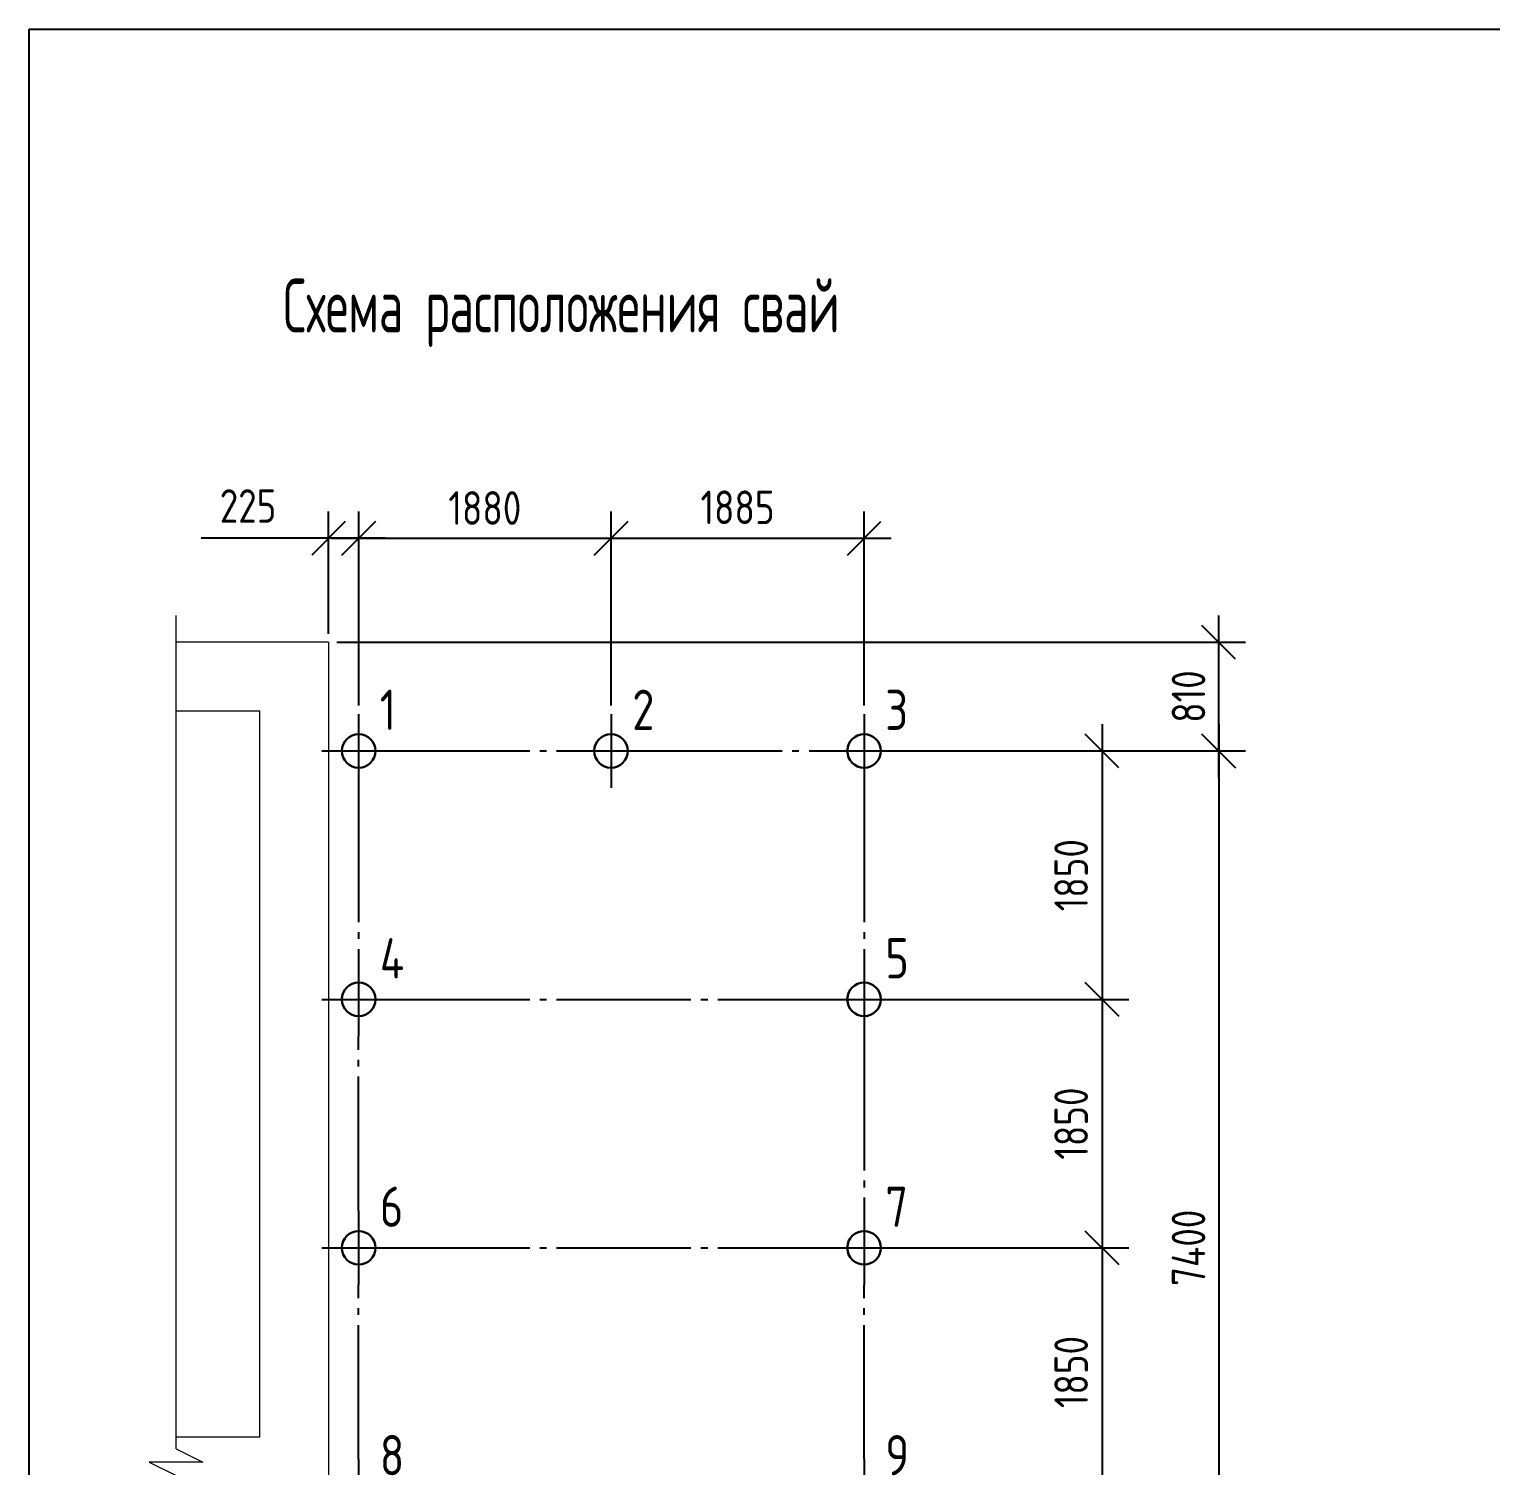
# Model space of a CAD drawing. Header units: millimetres. Extents: x -69913 to 106360, y -63759 to 35456.
# Drawn here: x 40483 to 51369, y 6078 to 16775 of the extents above; entities that cross this region are included whole.
import ezdxf

# ---------------------------------------------------------------- set-up
doc = ezdxf.new("R2010")
doc.units = ezdxf.units.MM
doc.header["$MEASUREMENT"] = 0
doc.linetypes.add('CENTER', pattern=[50.8, 31.75, -6.35, 6.35, -6.35])
doc.linetypes.add('ГОСТ 2.303 5', pattern=[24, 20, -1.5, 1, -1.5])
for name, color, linetype, lineweight in [('Кирпич силикат', 31, 'Continuous', 30), ('МОНОЛИТ', 2, 'Continuous', 30), ('ОСИ', 211, 'CENTER', 15), ('размеры', 4, 'Continuous', 15), ('текст', 1, 'Continuous', 25)]:
    doc.layers.add(name, color=color, linetype=linetype, lineweight=lineweight)
doc.styles.add('style2', font='CS_Gost2304.shx')
doc.styles.add('ГОСТ 2.304', font='CS_Gost2304.shx')
doc.dimstyles.new('СПДС', dxfattribs={"dimscale": 100, "dimtxt": 2.5, "dimasz": 2.5, "dimexe": 2, "dimexo": 0.625, "dimgap": 1, "dimtad": 1, "dimdec": 0, "dimtxsty": 'ГОСТ 2.304', "dimblk": 'OBLIQUE', "dimblk1": 'OBLIQUE', "dimblk2": 'OBLIQUE', "dimcen": 2.5, "dimdle": 2, "dimadec": 0, "dimazin": 2, "dimtfac": 0.75, "dimtdec": 4, "dimtmove": 1, "dimatfit": 3, "dimfxl": 1, "dimtfill": 1, "dimtolj": 1, "dimarcsym": 1})

# ---------------------------------------------------------------- blocks, each defined once
blk = doc.blocks.new('свая')
at = {"layer": 'МОНОЛИТ', "ltscale": 100}
blk.add_circle((0, 0), 125, dxfattribs=at)
at = {"layer": 'ОСИ', "linetype": 'ГОСТ 2.303 5', "lineweight": 25, "ltscale": 50}
for p, q in [((0, 275), (0, -275)), ((-275, 0), (275, 0))]:
    blk.add_line(p, q, dxfattribs=at)
at = {"layer": 'текст', "ltscale": 50, "style": 'ГОСТ 2.304'}
blk.add_attdef('НОМЕР_СВАИ', (158, 156), '', height=300, dxfattribs=at)
blk = doc.blocks.new('_Oblique')
at = {"color": 0, "linetype": 'ByBlock', "lineweight": -2}
blk.add_line((-0.5, -0.5), (0.5, 0.5), dxfattribs=at)
blk = doc.blocks.new('*D118')
at = {"layer": 'размеры', "color": 0, "lineweight": -2, "ltscale": 50, "transparency": 16777216}
for p, q in [((49343, 11601), (49343, 3801)), ((46964, 11401), (49543, 11401)), ((47039, 4001), (49543, 4001))]:
    blk.add_line(p, q, dxfattribs=at)
at = {"layer": 'размеры', "color": 0, "lineweight": -2, "ltscale": 50, "transparency": 16777216, "xscale": 250, "yscale": 250, "zscale": 250}
for p, rotation in [((49343, 11401), 90), ((49343, 4001), 270)]:
    blk.add_blockref('_Oblique', p, dxfattribs=dict(at, rotation=rotation))
at = {"layer": 'размеры', "color": 0, "ltscale": 50, "transparency": 16777216, "insert": (49118, 7701), "char_height": 250, "attachment_point": 5, "rotation": 90, "style": 'ГОСТ 2.304', "bg_fill": 3, "box_fill_scale": 1.25, "bg_fill_color": 256, "bg_fill_true_color": 13158600, "bg_fill_transparency": 0}
blk.add_mtext('\\A1;7400', dxfattribs=at)
blk = doc.blocks.new('*D119')
at = {"layer": 'размеры', "color": 0, "lineweight": -2, "ltscale": 50, "transparency": 16777216}
for p, q in [((48474, 11601), (48474, 9351)), ((46964, 11401), (48674, 11401)), ((46964, 9551), (48674, 9551))]:
    blk.add_line(p, q, dxfattribs=at)
at = {"layer": 'размеры', "color": 0, "lineweight": -2, "ltscale": 50, "transparency": 16777216, "xscale": 250, "yscale": 250, "zscale": 250}
for p, rotation in [((48474, 11401), 90), ((48474, 9551), 270)]:
    blk.add_blockref('_Oblique', p, dxfattribs=dict(at, rotation=rotation))
at = {"layer": 'размеры', "color": 0, "ltscale": 50, "transparency": 16777216, "insert": (48244, 10476), "char_height": 250, "attachment_point": 5, "rotation": 90, "style": 'ГОСТ 2.304', "bg_fill": 3, "box_fill_scale": 1.25, "bg_fill_color": 256, "bg_fill_true_color": 13158600, "bg_fill_transparency": 0}
blk.add_mtext('\\A1;1850', dxfattribs=at)
blk = doc.blocks.new('*D120')
at = {"layer": 'размеры', "color": 0, "lineweight": -2, "ltscale": 50, "transparency": 16777216}
for p, q in [((48474, 9751), (48474, 7501)), ((46964, 9551), (48674, 9551)), ((46964, 7701), (48674, 7701))]:
    blk.add_line(p, q, dxfattribs=at)
at = {"layer": 'размеры', "color": 0, "lineweight": -2, "ltscale": 50, "transparency": 16777216, "xscale": 250, "yscale": 250, "zscale": 250}
for p, rotation in [((48474, 9551), 90), ((48474, 7701), 270)]:
    blk.add_blockref('_Oblique', p, dxfattribs=dict(at, rotation=rotation))
at = {"layer": 'размеры', "color": 0, "ltscale": 50, "transparency": 16777216, "insert": (48244, 8626), "char_height": 250, "attachment_point": 5, "rotation": 90, "style": 'ГОСТ 2.304', "bg_fill": 3, "box_fill_scale": 1.25, "bg_fill_color": 256, "bg_fill_true_color": 13158600, "bg_fill_transparency": 0}
blk.add_mtext('\\A1;1850', dxfattribs=at)
blk = doc.blocks.new('*D121')
at = {"layer": 'размеры', "color": 0, "lineweight": -2, "ltscale": 50, "transparency": 16777216}
for p, q in [((48474, 7901), (48474, 5651)), ((46964, 7701), (48674, 7701)), ((46964, 5851), (48674, 5851))]:
    blk.add_line(p, q, dxfattribs=at)
at = {"layer": 'размеры', "color": 0, "lineweight": -2, "ltscale": 50, "transparency": 16777216, "xscale": 250, "yscale": 250, "zscale": 250}
for p, rotation in [((48474, 7701), 90), ((48474, 5851), 270)]:
    blk.add_blockref('_Oblique', p, dxfattribs=dict(at, rotation=rotation))
at = {"layer": 'размеры', "color": 0, "ltscale": 50, "transparency": 16777216, "insert": (48244, 6776), "char_height": 250, "attachment_point": 5, "rotation": 90, "style": 'ГОСТ 2.304', "bg_fill": 3, "box_fill_scale": 1.25, "bg_fill_color": 256, "bg_fill_true_color": 13158600, "bg_fill_transparency": 0}
blk.add_mtext('\\A1;1850', dxfattribs=at)
blk = doc.blocks.new('*D127')
at = {"layer": 'размеры', "color": 0, "lineweight": -2, "ltscale": 100, "transparency": 16777216}
for p, q in [((42712, 12272), (42712, 13185)), ((42937, 11739), (42937, 13185)), ((42712, 12985), (41764, 12985)), ((43137, 12985), (42712, 12985))]:
    blk.add_line(p, q, dxfattribs=at)
at = {"layer": 'размеры', "color": 0, "lineweight": -2, "ltscale": 100, "transparency": 16777216, "xscale": 250, "yscale": 250, "zscale": 250, "rotation": 180}
blk.add_blockref('_Oblique', (42712, 12985), dxfattribs=at)
at = {"layer": 'размеры', "color": 0, "lineweight": -2, "ltscale": 100, "transparency": 16777216, "xscale": 250, "yscale": 250, "zscale": 250}
blk.add_blockref('_Oblique', (42937, 12985), dxfattribs=at)
at = {"layer": 'размеры', "color": 0, "ltscale": 100, "transparency": 16777216, "insert": (42113, 13225), "char_height": 250, "attachment_point": 5, "style": 'ГОСТ 2.304', "bg_fill": 3, "box_fill_scale": 1.25, "bg_fill_color": 256, "bg_fill_true_color": 13158600, "bg_fill_transparency": 0}
blk.add_mtext('\\A1;225', dxfattribs=at)
blk = doc.blocks.new('*D128')
at = {"layer": 'размеры', "color": 0, "lineweight": -2, "ltscale": 100, "transparency": 16777216}
for p, q in [((42937, 11739), (42937, 13185)), ((44817, 11739), (44817, 13185)), ((42737, 12985), (45017, 12985))]:
    blk.add_line(p, q, dxfattribs=at)
at = {"layer": 'размеры', "color": 0, "lineweight": -2, "ltscale": 100, "transparency": 16777216, "xscale": 250, "yscale": 250, "zscale": 250, "rotation": 180}
blk.add_blockref('_Oblique', (42937, 12985), dxfattribs=at)
at = {"layer": 'размеры', "color": 0, "lineweight": -2, "ltscale": 100, "transparency": 16777216, "xscale": 250, "yscale": 250, "zscale": 250}
blk.add_blockref('_Oblique', (44817, 12985), dxfattribs=at)
at = {"layer": 'размеры', "color": 0, "ltscale": 100, "transparency": 16777216, "insert": (43877, 13210), "char_height": 250, "attachment_point": 5, "style": 'ГОСТ 2.304', "bg_fill": 3, "box_fill_scale": 1.25, "bg_fill_color": 256, "bg_fill_true_color": 13158600, "bg_fill_transparency": 0}
blk.add_mtext('\\A1;1880', dxfattribs=at)
blk = doc.blocks.new('*D129')
at = {"layer": 'размеры', "color": 0, "lineweight": -2, "ltscale": 100, "transparency": 16777216}
for p, q in [((44817, 11739), (44817, 13185)), ((46702, 11739), (46702, 13185)), ((44617, 12985), (46902, 12985))]:
    blk.add_line(p, q, dxfattribs=at)
at = {"layer": 'размеры', "color": 0, "lineweight": -2, "ltscale": 100, "transparency": 16777216, "xscale": 250, "yscale": 250, "zscale": 250, "rotation": 180}
blk.add_blockref('_Oblique', (44817, 12985), dxfattribs=at)
at = {"layer": 'размеры', "color": 0, "lineweight": -2, "ltscale": 100, "transparency": 16777216, "xscale": 250, "yscale": 250, "zscale": 250}
blk.add_blockref('_Oblique', (46702, 12985), dxfattribs=at)
at = {"layer": 'размеры', "color": 0, "ltscale": 100, "transparency": 16777216, "insert": (45759, 13215), "char_height": 250, "attachment_point": 5, "style": 'ГОСТ 2.304', "bg_fill": 3, "box_fill_scale": 1.25, "bg_fill_color": 256, "bg_fill_true_color": 13158600, "bg_fill_transparency": 0}
blk.add_mtext('\\A1;1885', dxfattribs=at)
blk = doc.blocks.new('*D172')
at = {"layer": 'размеры', "color": 0, "lineweight": -2, "ltscale": 100, "transparency": 16777216}
for p, q in [((49343, 11201), (49343, 12410)), ((42774, 12210), (49543, 12210)), ((47039, 11401), (49543, 11401))]:
    blk.add_line(p, q, dxfattribs=at)
at = {"layer": 'размеры', "color": 0, "lineweight": -2, "ltscale": 100, "transparency": 16777216, "xscale": 250, "yscale": 250, "zscale": 250}
for p, rotation in [((49343, 12210), 90), ((49343, 11401), 270)]:
    blk.add_blockref('_Oblique', p, dxfattribs=dict(at, rotation=rotation))
at = {"layer": 'размеры', "color": 0, "ltscale": 100, "transparency": 16777216, "insert": (49118, 11806), "char_height": 250, "attachment_point": 5, "rotation": 90, "style": 'ГОСТ 2.304', "bg_fill": 3, "box_fill_scale": 1.25, "bg_fill_color": 256, "bg_fill_true_color": 13158600, "bg_fill_transparency": 0}
blk.add_mtext('\\A1;810', dxfattribs=at)

msp = doc.modelspace()

# ---------------------------------------------------------------- linework, layer by layer
at = {"layer": 'Кирпич силикат', "lineweight": 15, "ltscale": 100}
for p, q in [((42711.7, 12210), (42711.7, 0)), ((42201.7, 6290), (42201.7, 11700))]:
    msp.add_line(p, q, dxfattribs=at)
at = {"layer": 'Кирпич силикат', "lineweight": 15, "ltscale": 100, "flags": 128}
for points in [[(42711.7, 12210), (41576.8, 12210)], [(41576.8, 11700), (42201.7, 11700)], [(42201.7, 6290), (41576.8, 6290)]]:
    msp.add_lwpolyline(points, dxfattribs=at)
at = {"layer": 'ОСИ', "linetype": 'ГОСТ 2.303 5', "lineweight": 25, "ltscale": 50}
for p, q in [((43211.7, 11401), (44541.7, 11401)), ((45091.7, 11401), (46426.7, 11401)), ((42936.7, 11126), (42936.7, 9826)), ((46701.7, 11126), (46701.7, 9826)), ((43211.7, 9551), (46426.7, 9551)), ((42936.7, 7976), (42936.7, 9276)), ((46701.7, 9276), (46701.7, 7976)), ((43211.7, 7701), (46426.7, 7701)), ((42936.7, 6126), (42936.7, 7426)), ((46701.7, 6126), (46701.7, 7426))]:
    msp.add_line(p, q, dxfattribs=at)
at = {"layer": 'размеры', "ltscale": 100}
for p, q in [((41576.8, 6205), (41576.8, 12410)), ((41776.8, 6105), (41376.8, 6105)), ((41376.8, 6105), (41576.8, 6005)), ((41576.8, 6205), (41776.8, 6105))]:
    msp.add_line(p, q, dxfattribs=at)

# ---------------------------------------------------------------- block references
at = {"layer": 'МОНОЛИТ'}
ref = msp.add_blockref('свая', (42936.7, 11401), dxfattribs=at)
ref.add_attrib('НОМЕР_СВАИ', '1', (43094.5, 11556.9), dxfattribs={"layer": 'размеры', "ltscale": 50, "height": 300, "style": 'ГОСТ 2.304'})
ref = msp.add_blockref('свая', (44816.7, 11401), dxfattribs=at)
ref.add_attrib('НОМЕР_СВАИ', '2', (44974.5, 11556.9), dxfattribs={"layer": 'размеры', "ltscale": 50, "height": 300, "style": 'ГОСТ 2.304'})
ref = msp.add_blockref('свая', (42936.7, 9551), dxfattribs=at)
ref.add_attrib('НОМЕР_СВАИ', '4', (43094.5, 9706.9), dxfattribs={"layer": 'размеры', "ltscale": 50, "height": 300, "style": 'ГОСТ 2.304'})
ref = msp.add_blockref('свая', (42936.7, 7701), dxfattribs=at)
ref.add_attrib('НОМЕР_СВАИ', '6', (43094.5, 7856.9), dxfattribs={"layer": 'размеры', "ltscale": 50, "height": 300, "style": 'ГОСТ 2.304'})
ref = msp.add_blockref('свая', (42936.7, 5851), dxfattribs=at)
ref.add_attrib('НОМЕР_СВАИ', '8', (43094.5, 6006.9), dxfattribs={"layer": 'размеры', "ltscale": 50, "height": 300, "style": 'ГОСТ 2.304'})

# ---------------------------------------------------------------- texts
at = {"layer": 'текст', "color": 0, "linetype": 'Continuous', "lineweight": 25, "ltscale": 50, "style": 'style2', "width": 0.8}
msp.add_text('Схема расположения свай', height=400, dxfattribs=at).set_placement((42374.9, 14517.8))

# ---------------------------------------------------------------- dimensions: what is measured, and where the dimension line sits
at = {"layer": 'размеры', "ltscale": 50}
dim = msp.add_linear_dim(base=(49343, 4001), p1=(46901.7, 11401), p2=(46976.7, 4001), angle=90, dimstyle='СПДС', dxfattribs=at)
dim.commit()
dim.dimension.update_dxf_attribs({"geometry": '*D118', "text_midpoint": (49118, 7701)})

# ---------------------------------------------------------------- next in the draw order: dimensions: what is measured, and where the dimension line sits
at = {"layer": 'размеры', "ltscale": 100}
dim = msp.add_linear_dim(base=(42711.7, 12984.9), p1=(42936.7, 11676), p2=(42711.7, 12210), dimstyle='СПДС', override={"dimtmove": 0}, dxfattribs=at)
dim.commit()
dim.dimension.update_dxf_attribs({"geometry": '*D127', "text_midpoint": (42112.8, 13224.8)})
at = {"layer": 'размеры', "ltscale": 50}
dim = msp.add_linear_dim(base=(48473.9, 9551), p1=(46901.7, 11401), p2=(46901.7, 9551), angle=90, dimstyle='СПДС', override={"dimscale": 100}, dxfattribs=at)
dim.commit()
dim.dimension.update_dxf_attribs({"geometry": '*D119', "text_midpoint": (48243.7, 10476)})

# ---------------------------------------------------------------- next in the draw order: block references
at = {"layer": 'МОНОЛИТ'}
ref = msp.add_blockref('свая', (46701.7, 11401), dxfattribs=at)
ref.add_attrib('НОМЕР_СВАИ', '3', (46859.5, 11556.9), dxfattribs={"layer": 'размеры', "ltscale": 50, "height": 300, "style": 'ГОСТ 2.304'})

# ---------------------------------------------------------------- next in the draw order: dimensions: what is measured, and where the dimension line sits
at = {"layer": 'размеры', "ltscale": 100}
dim = msp.add_linear_dim(base=(44816.7, 12984.9), p1=(42936.7, 11676), p2=(44816.7, 11676), dimstyle='СПДС', dxfattribs=at)
dim.commit()
dim.dimension.update_dxf_attribs({"geometry": '*D128', "text_midpoint": (43876.7, 13209.9)})
at = {"layer": 'размеры', "ltscale": 50}
dim = msp.add_linear_dim(base=(48473.9, 7701), p1=(46901.7, 9551), p2=(46901.7, 7701), angle=90, dimstyle='СПДС', override={"dimscale": 100}, dxfattribs=at)
dim.commit()
dim.dimension.update_dxf_attribs({"geometry": '*D120', "text_midpoint": (48243.7, 8626)})

# ---------------------------------------------------------------- next in the draw order: block references
at = {"layer": 'МОНОЛИТ'}
ref = msp.add_blockref('свая', (46701.7, 9551), dxfattribs=at)
ref.add_attrib('НОМЕР_СВАИ', '5', (46859.5, 9706.9), dxfattribs={"layer": 'размеры', "ltscale": 50, "height": 300, "style": 'ГОСТ 2.304'})

# ---------------------------------------------------------------- next in the draw order: dimensions: what is measured, and where the dimension line sits
at = {"layer": 'размеры', "ltscale": 100}
dim = msp.add_linear_dim(base=(46701.7, 12984.9), p1=(44816.7, 11676), p2=(46701.7, 11676), dimstyle='СПДС', dxfattribs=at)
dim.commit()
dim.dimension.update_dxf_attribs({"geometry": '*D129', "text_midpoint": (45759.2, 13215.1)})
at = {"layer": 'размеры', "ltscale": 50}
dim = msp.add_linear_dim(base=(48473.9, 5851), p1=(46901.7, 7701), p2=(46901.7, 5851), angle=90, dimstyle='СПДС', override={"dimscale": 100}, dxfattribs=at)
dim.commit()
dim.dimension.update_dxf_attribs({"geometry": '*D121', "text_midpoint": (48243.7, 6776)})

# ---------------------------------------------------------------- next in the draw order: linework, layer by layer
at = {"ltscale": 100}
msp.add_lwpolyline([(40483.2, 16775.1), (77006.9, 16775.1), (77006.9, -5720.8), (40483.2, -5720.8)], close=True, dxfattribs=at)

# ---------------------------------------------------------------- next in the draw order: block references
at = {"layer": 'МОНОЛИТ'}
ref = msp.add_blockref('свая', (46701.7, 7701), dxfattribs=at)
ref.add_attrib('НОМЕР_СВАИ', '7', (46859.5, 7856.9), dxfattribs={"layer": 'размеры', "ltscale": 50, "height": 300, "style": 'ГОСТ 2.304'})
ref = msp.add_blockref('свая', (46701.7, 5851), dxfattribs=at)
ref.add_attrib('НОМЕР_СВАИ', '9', (46859.5, 6006.9), dxfattribs={"layer": 'размеры', "ltscale": 50, "height": 300, "style": 'ГОСТ 2.304'})

# ---------------------------------------------------------------- next in the draw order: dimensions: what is measured, and where the dimension line sits
at = {"layer": 'размеры', "ltscale": 100}
dim = msp.add_linear_dim(base=(49343, 12210), p1=(46976.7, 11401), p2=(42711.7, 12210), angle=90, dimstyle='СПДС', override={"dimrnd": 5, "dimtmove": 0}, dxfattribs=at)
dim.commit()
dim.dimension.update_dxf_attribs({"geometry": '*D172', "text_midpoint": (49118, 11805.5)})

doc.saveas('drawing.dxf')
